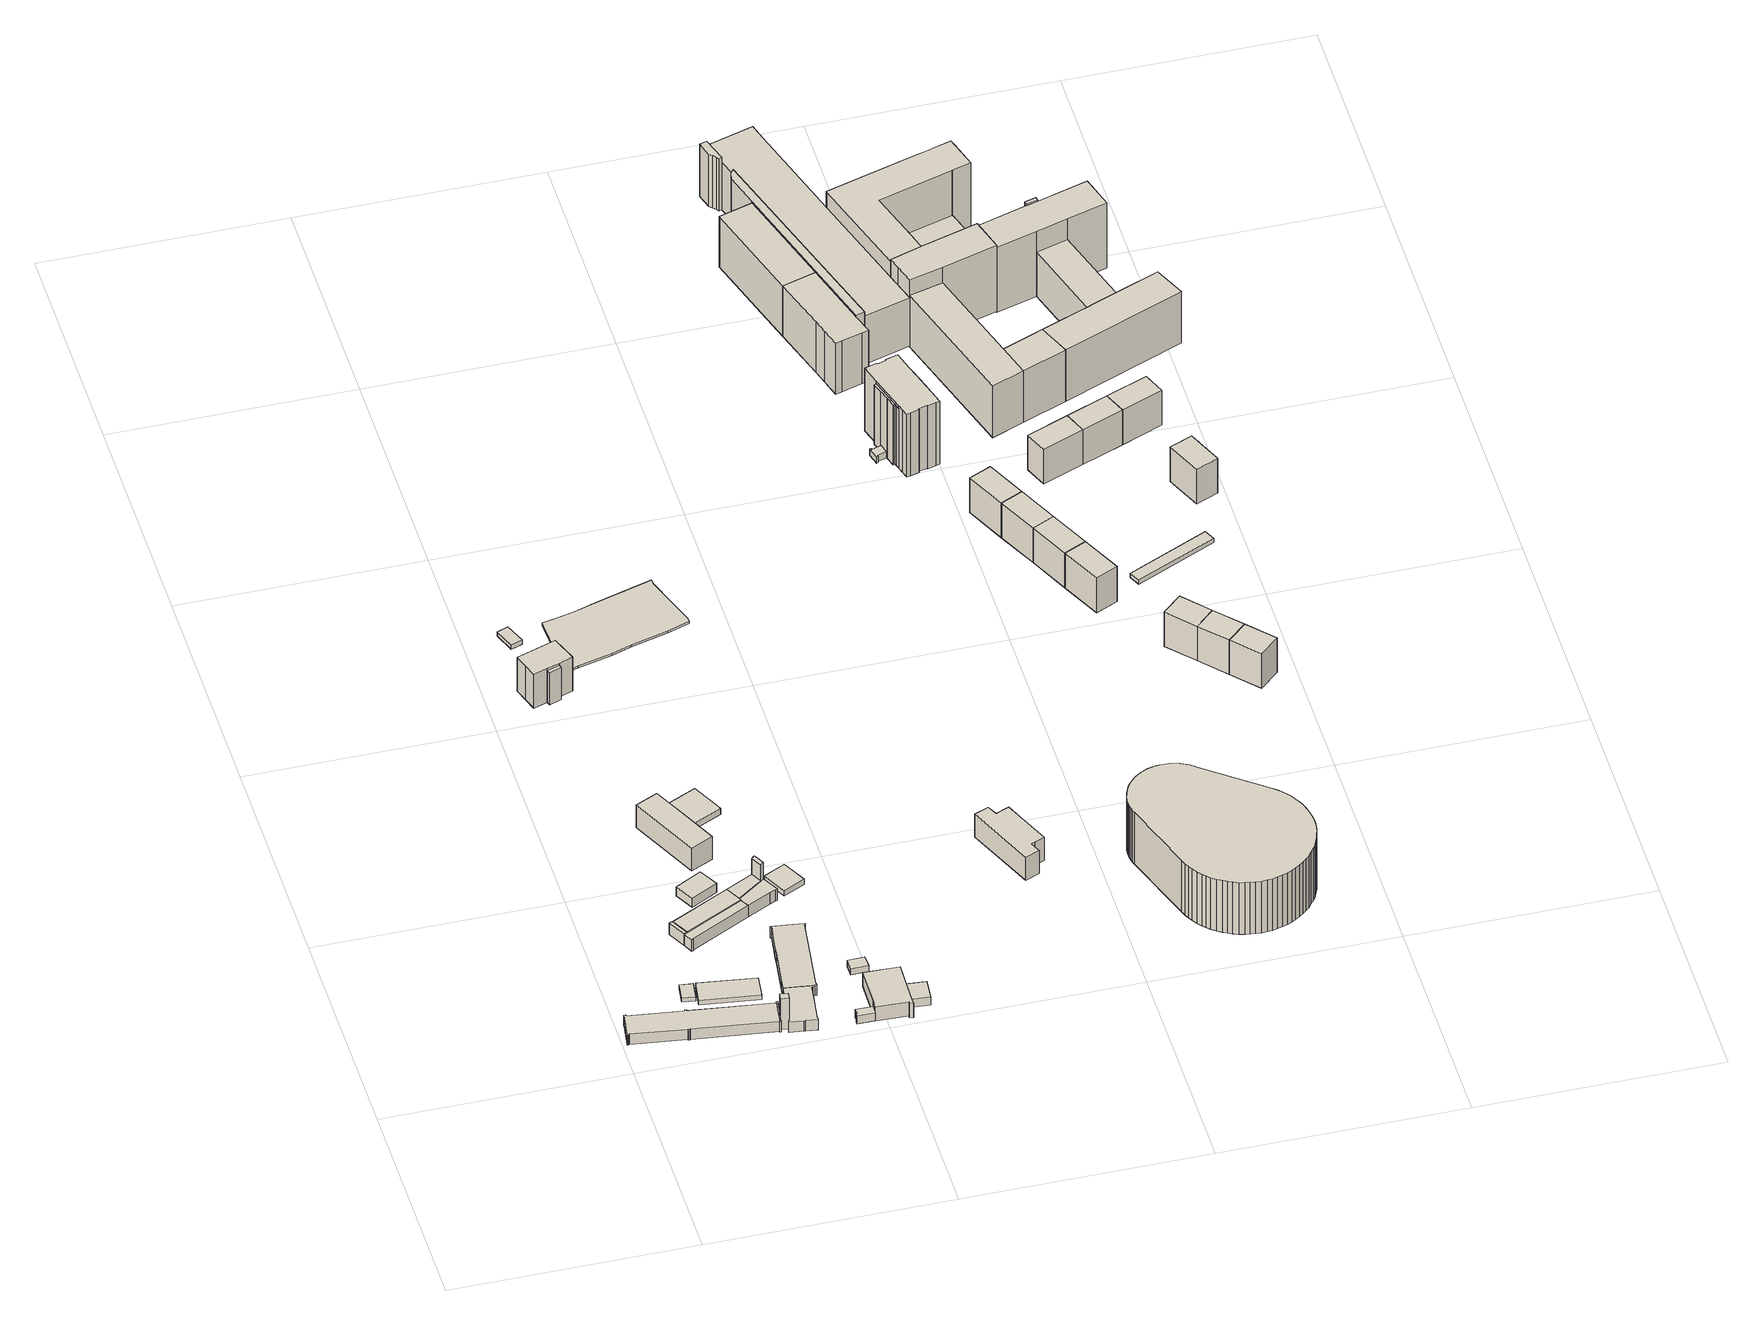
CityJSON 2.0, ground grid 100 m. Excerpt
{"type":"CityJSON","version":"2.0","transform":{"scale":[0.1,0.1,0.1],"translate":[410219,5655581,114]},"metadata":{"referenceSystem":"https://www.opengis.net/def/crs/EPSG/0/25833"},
"CityObjects":{
"building1":{"type":"Building","attributes":{"Gemeindeschluessel":14612000,"Geometrietyp2DReferenz":"3000","function":"31001_9998","roofType":"9999"},"children":["building1-1","building1-2"]},
"building1-1":{"type":"BuildingPart","attributes":{"Dachtyp_tdc":"tdcGableRoof","Dachneigung":13.99,"QualitaetDacherkennung":86,"Geometrietyp2DReferenz":"3000","measuredHeight":5.96,"roofType":"3100"},"parents":["building1"],"geometry":[{"type":"Solid","lod":"1","boundaries":[[[[0,1,2,3,4,5,6,7,8,9,10,11,12,13,14,15,16,17,18,19,20,21,22]],[[23,24,25,26,27,28,29,30,31,32,33,34,35,36,37,38,39,40,41,42,43,44,45]],[[22,24,23,0]],[[21,25,24,22]],[[20,26,25,21]],[[19,27,26,20]],[[18,28,27,19]],[[17,29,28,18]],[[16,30,29,17]],[[15,31,30,16]],[[14,32,31,15]],[[13,33,32,14]],[[12,34,33,13]],[[11,35,34,12]],[[10,36,35,11]],[[9,37,36,10]],[[8,38,37,9]],[[7,39,38,8]],[[6,40,39,7]],[[5,41,40,6]],[[4,42,41,5]],[[3,43,42,4]],[[2,44,43,3]],[[1,45,44,2]],[[0,23,45,1]]]]}]},
"building1-2":{"type":"BuildingPart","attributes":{"Dachtyp_tdc":"tdcGableRoof","Dachneigung":14.25,"QualitaetDacherkennung":41,"Geometrietyp2DReferenz":"3000","measuredHeight":5.98,"roofType":"3100"},"parents":["building1"],"geometry":[{"type":"Solid","lod":"1","boundaries":[[[[46,47,48,49,50,51,52,4,3,2,1,53]],[[54,55,45,44,43,42,56,57,58,59,60,61]],[[53,55,54,46]],[[1,45,55,53]],[[2,44,45,1]],[[3,43,44,2]],[[4,42,43,3]],[[52,56,42,4]],[[51,57,56,52]],[[50,58,57,51]],[[49,59,58,50]],[[48,60,59,49]],[[47,61,60,48]],[[46,54,61,47]]]]}]},
"building2":{"type":"Building","attributes":{"Dachtyp_tdc":"tdcPolyFlatRoof","Gemeindeschluessel":14612000,"Dachneigung":0,"QualitaetDacherkennung":87,"Geometrietyp2DReferenz":"3000","measuredHeight":2.09,"function":"31001_9998","roofType":"1000"},"geometry":[{"type":"Solid","lod":"1","boundaries":[[[[62,63,64,65]],[[66,67,68,69]],[[65,67,66,62]],[[64,68,67,65]],[[63,69,68,64]],[[62,66,69,63]]]]}]},
"building3":{"type":"Building","attributes":{"Dachtyp_tdc":"tdcPolyFlatRoof","Gemeindeschluessel":14612000,"Dachneigung":0,"QualitaetDacherkennung":91,"Geometrietyp2DReferenz":"3000","measuredHeight":2.34,"function":"31001_9998","roofType":"1000"},"geometry":[{"type":"Solid","lod":"1","boundaries":[[[[70,71,72,73]],[[74,75,76,77]],[[73,75,74,70]],[[72,76,75,73]],[[71,77,76,72]],[[70,74,77,71]]]]}]},
"building4":{"type":"Building","attributes":{"Dachtyp_tdc":"tdcFreeFormRoof","Gemeindeschluessel":14612000,"Dachneigung":41.83,"QualitaetDacherkennung":4,"Geometrietyp2DReferenz":"3000","measuredHeight":16.22,"function":"31001_9998","roofType":"5000"},"geometry":[{"type":"Solid","lod":"1","boundaries":[[[[78,79,80,81]],[[60,82,83,61]],[[81,82,60,78]],[[80,83,82,81]],[[79,61,83,80]],[[78,60,61,79]]]]}]},
"building5":{"type":"Building","attributes":{"Dachtyp_tdc":"tdcFreeFormRoof","Gemeindeschluessel":14612000,"Dachneigung":32.58,"QualitaetDacherkennung":18,"Geometrietyp2DReferenz":"3000","measuredHeight":4.35,"function":"31001_9998","roofType":"5000"},"geometry":[{"type":"Solid","lod":"1","boundaries":[[[[84,85,86,87]],[[88,89,90,91]],[[87,89,88,84]],[[86,90,89,87]],[[85,91,90,86]],[[84,88,91,85]]]]}]},
"building6":{"type":"Building","attributes":{"Dachtyp_tdc":"tdcGableRoof","Gemeindeschluessel":14612000,"Dachneigung":13.62,"QualitaetDacherkennung":88,"Geometrietyp2DReferenz":"3000","measuredHeight":5.94,"function":"31001_9998","roofType":"3100"},"geometry":[{"type":"Solid","lod":"1","boundaries":[[[[92,93,94,95,96,97,98,99,100,101,102,103,104,105,106,107,108,109,110,111,112]],[[113,114,115,116,117,118,119,120,121,122,123,124,125,126,127,128,129,130,131,132,133]],[[112,114,113,92]],[[111,115,114,112]],[[110,116,115,111]],[[109,117,116,110]],[[108,118,117,109]],[[107,119,118,108]],[[106,120,119,107]],[[105,121,120,106]],[[104,122,121,105]],[[103,123,122,104]],[[102,124,123,103]],[[101,125,124,102]],[[100,126,125,101]],[[99,127,126,100]],[[98,128,127,99]],[[97,129,128,98]],[[96,130,129,97]],[[95,131,130,96]],[[94,132,131,95]],[[93,133,132,94]],[[92,113,133,93]]]]}]},
"building7":{"type":"Building","attributes":{"Dachtyp_tdc":"tdcPolyFlatRoof","Gemeindeschluessel":14612000,"Dachneigung":5.56,"QualitaetDacherkennung":74,"Geometrietyp2DReferenz":"3000","measuredHeight":4.95,"function":"31001_9998","roofType":"2100"},"geometry":[{"type":"Solid","lod":"1","boundaries":[[[[134,135,136,137]],[[138,139,140,141]],[[137,139,138,134]],[[136,140,139,137]],[[135,141,140,136]],[[134,138,141,135]]]]}]},
"building8":{"type":"Building","attributes":{"Gemeindeschluessel":14612000,"Geometrietyp2DReferenz":"3000","function":"31001_9998","roofType":"9999"},"children":["building8-1","building8-2"]},
"building8-1":{"type":"BuildingPart","attributes":{"Dachtyp_tdc":"tdcPolyFlatRoof","Dachneigung":3.26,"QualitaetDacherkennung":89,"Geometrietyp2DReferenz":"3000","measuredHeight":6.1,"roofType":"2100"},"parents":["building8"],"geometry":[{"type":"Solid","lod":"1","boundaries":[[[[142,143,144,145,146]],[[147,148,149,150,151]],[[146,148,147,142]],[[145,149,148,146]],[[144,150,149,145]],[[143,151,150,144]],[[142,147,151,143]]]]}]},
"building8-2":{"type":"BuildingPart","attributes":{"Dachtyp_tdc":"tdcPolyFlatRoof","Dachneigung":5.21,"QualitaetDacherkennung":67,"Geometrietyp2DReferenz":"3000","measuredHeight":6.21,"roofType":"2100"},"parents":["building8"],"geometry":[{"type":"Solid","lod":"1","boundaries":[[[[152,145,144,153]],[[154,155,150,149]],[[153,155,154,152]],[[144,150,155,153]],[[145,149,150,144]],[[152,154,149,145]]]]}]},
"building9":{"type":"Building","attributes":{"Gemeindeschluessel":14612000,"Geometrietyp2DReferenz":"3000","function":"31001_9998","roofType":"9999"},"children":["building9-1","building9-2","building9-3","building9-4"]},
"building9-1":{"type":"BuildingPart","attributes":{"Dachtyp_tdc":"tdcPolyFlatRoof","Dachneigung":3.71,"QualitaetDacherkennung":68,"Geometrietyp2DReferenz":"3000","measuredHeight":6.12,"roofType":"2100"},"parents":["building9"],"geometry":[{"type":"Solid","lod":"1","boundaries":[[[[156,157,142,146,158,159]],[[160,161,162,148,147,163]],[[159,161,160,156]],[[158,162,161,159]],[[146,148,162,158]],[[142,147,148,146]],[[157,163,147,142]],[[156,160,163,157]]]]}]},
"building9-2":{"type":"BuildingPart","attributes":{"Dachtyp_tdc":"tdcFreeFormRoof","Dachneigung":62.86,"QualitaetDacherkennung":8,"Geometrietyp2DReferenz":"3000","measuredHeight":15.1,"roofType":"5000"},"parents":["building9"],"geometry":[{"type":"Solid","lod":"1","boundaries":[[[[164,165,166,167,168,169,170]],[[171,172,173,174,155,154,175]],[[170,172,171,164]],[[169,173,172,170]],[[168,174,173,169]],[[167,155,174,168]],[[166,154,155,167]],[[165,175,154,166]],[[164,171,175,165]]]]}]},
"building9-3":{"type":"BuildingPart","attributes":{"Dachtyp_tdc":"tdcPolyFlatRoof","Dachneigung":5.32,"QualitaetDacherkennung":80,"Geometrietyp2DReferenz":"3000","measuredHeight":5.85,"roofType":"2100"},"parents":["building9"],"geometry":[{"type":"Solid","lod":"1","boundaries":[[[[176,177,178,179,180,181,182]],[[183,184,185,186,163,147,151]],[[182,184,183,176]],[[181,185,184,182]],[[180,186,185,181]],[[179,163,186,180]],[[178,147,163,179]],[[177,151,147,178]],[[176,183,151,177]]]]}]},
"building9-4":{"type":"BuildingPart","attributes":{"Dachtyp_tdc":"tdcPolyFlatRoof","Dachneigung":5.42,"QualitaetDacherkennung":83,"Geometrietyp2DReferenz":"3000","measuredHeight":6.17,"roofType":"2100"},"parents":["building9"],"geometry":[{"type":"Solid","lod":"1","boundaries":[[[[187,188,189,190,191,192,193,194,195]],[[151,150,155,174,196,197,198,199,183]],[[195,150,151,187]],[[194,155,150,195]],[[193,174,155,194]],[[192,196,174,193]],[[191,197,196,192]],[[190,198,197,191]],[[189,199,198,190]],[[188,183,199,189]],[[187,151,183,188]]]]}]},
"building10":{"type":"Building","attributes":{"Gemeindeschluessel":14612000,"Dachtyp_tdc":"tdcPolyFlatRoof","Dachneigung":0,"QualitaetDacherkennung":72,"Geometrietyp2DReferenz":"3000","measuredHeight":11.42,"function":"31001_9998","roofType":"1000"},"geometry":[{"type":"Solid","lod":"1","boundaries":[[[[200,201,202,203,204]],[[205,206,207,208,209]],[[204,206,205,200]],[[203,207,206,204]],[[202,208,207,203]],[[201,209,208,202]],[[200,205,209,201]]]]}]},
"building11":{"type":"Building","attributes":{"Dachtyp_tdc":"tdcGableRoof","Gemeindeschluessel":14612000,"Dachneigung":14.44,"QualitaetDacherkennung":95,"Geometrietyp2DReferenz":"3000","measuredHeight":6.21,"function":"31001_9998","roofType":"3100"},"geometry":[{"type":"Solid","lod":"1","boundaries":[[[[210,211,212,213,214,215,216,217,218,219,220,221,222,223,224,225,226,227]],[[228,229,230,231,232,233,234,235,236,237,238,239,240,241,242,243,244,245]],[[227,229,228,210]],[[226,230,229,227]],[[225,231,230,226]],[[224,232,231,225]],[[223,233,232,224]],[[222,234,233,223]],[[221,235,234,222]],[[220,236,235,221]],[[219,237,236,220]],[[218,238,237,219]],[[217,239,238,218]],[[216,240,239,217]],[[215,241,240,216]],[[214,242,241,215]],[[213,243,242,214]],[[212,244,243,213]],[[211,245,244,212]],[[210,228,245,211]]]]}]},
"building12":{"type":"Building","attributes":{"Gemeindeschluessel":14612000,"Geometrietyp2DReferenz":"3000","function":"31001_9998","roofType":"9999"},"children":["building12-1","building12-2"]},
"building12-1":{"type":"BuildingPart","attributes":{"Dachtyp_tdc":"tdcGableRoof","Dachneigung":33.36,"QualitaetDacherkennung":65,"Geometrietyp2DReferenz":"3000","measuredHeight":19.03,"roofType":"3100"},"parents":["building12"],"geometry":[{"type":"Solid","lod":"1","boundaries":[[[[246,247,248,249,250,251,252,253]],[[254,255,256,257,258,259,260,261]],[[253,254,261,246]],[[252,255,254,253]],[[251,256,255,252]],[[250,257,256,251]],[[249,258,257,250]],[[248,259,258,249]],[[247,260,259,248]],[[246,261,260,247]]]]}]},
"building12-2":{"type":"BuildingPart","attributes":{"Dachtyp_tdc":"tdcPolyFlatRoof","Dachneigung":12.2,"QualitaetDacherkennung":50,"Geometrietyp2DReferenz":"3000","measuredHeight":16.35,"roofType":"2100"},"parents":["building12"],"geometry":[{"type":"Solid","lod":"1","boundaries":[[[[262,263,264,265]],[[261,266,267,254]],[[264,266,261,265]],[[263,267,266,264]],[[262,254,267,263]],[[265,261,254,262]]]]}]},
"building13":{"type":"Building","attributes":{"Dachtyp_tdc":"tdcPolyFlatRoof","Gemeindeschluessel":14612000,"Dachneigung":2.72,"QualitaetDacherkennung":88,"Geometrietyp2DReferenz":"3000","measuredHeight":2.27,"function":"31001_2000","roofType":"2100"},"geometry":[{"type":"Solid","lod":"1","boundaries":[[[[268,269,270,271]],[[272,273,274,275]],[[271,273,272,268]],[[270,274,273,271]],[[269,275,274,270]],[[268,272,275,269]]]]}]},
"building14":{"type":"Building","attributes":{"Dachtyp_tdc":"tdcPolyFlatRoof","Gemeindeschluessel":14612000,"Dachneigung":9.99,"QualitaetDacherkennung":85,"Geometrietyp2DReferenz":"3000","measuredHeight":4.2,"function":"31001_9998","roofType":"2100"},"geometry":[{"type":"Solid","lod":"1","boundaries":[[[[276,277,278,279,280,281]],[[282,283,284,285,286,287]],[[281,283,282,276]],[[280,284,283,281]],[[279,285,284,280]],[[278,286,285,279]],[[277,287,286,278]],[[276,282,287,277]]]]}]},
"building15":{"type":"Building","attributes":{"Dachtyp_tdc":"tdcPolyFlatRoof","Gemeindeschluessel":14612000,"Dachneigung":0,"QualitaetDacherkennung":23,"Geometrietyp2DReferenz":"3000","measuredHeight":3,"function":"31001_9998","roofType":"1000"},"geometry":[{"type":"Solid","lod":"1","boundaries":[[[[288,289,290,291]],[[206,292,293,207]],[[291,292,206,288]],[[290,293,292,291]],[[289,207,293,290]],[[288,206,207,289]]]]}]},
"building16":{"type":"Building","attributes":{"Dachtyp_tdc":"tdcFreeFormRoof","Gemeindeschluessel":14612000,"Dachneigung":32.53,"QualitaetDacherkennung":90,"Geometrietyp2DReferenz":"3000","measuredHeight":9.47,"function":"31001_9998","roofType":"5000"},"geometry":[{"type":"Solid","lod":"1","boundaries":[[[[294,295,296,297,298,299,300,301,302,303]],[[304,305,306,307,308,309,310,311,312,313]],[[302,305,304,303]],[[301,306,305,302]],[[300,307,306,301]],[[299,308,307,300]],[[298,309,308,299]],[[297,310,309,298]],[[296,311,310,297]],[[295,312,311,296]],[[294,313,312,295]],[[303,304,313,294]]]]}]},
"building17":{"type":"Building","attributes":{"Dachtyp_tdc":"tdcPolyFlatRoof","Gemeindeschluessel":14612000,"Dachneigung":0,"QualitaetDacherkennung":0,"Geometrietyp2DReferenz":"3000","BezugspunktDach":"2000","measuredHeight":3,"function":"31001_9998"},"geometry":[{"type":"Solid","lod":"1","boundaries":[[[[314,315,316,317]],[[318,319,320,321]],[[317,319,318,314]],[[316,320,319,317]],[[315,321,320,316]],[[314,318,321,315]]]]}]},
"building18":{"type":"Building","attributes":{"Dachtyp_tdc":"tdcPolyFlatRoof","Gemeindeschluessel":14612000,"Dachneigung":0,"QualitaetDacherkennung":86,"Geometrietyp2DReferenz":"3000","measuredHeight":2.6,"function":"31001_9998","roofType":"1000"},"geometry":[{"type":"Solid","lod":"1","boundaries":[[[[322,323,324,325]],[[326,327,328,329]],[[325,327,326,322]],[[324,328,327,325]],[[323,329,328,324]],[[322,326,329,323]]]]}]},
"building19":{"type":"Building","attributes":{"Dachtyp_tdc":"tdcPolyFlatRoof","Gemeindeschluessel":14612000,"Dachneigung":0,"QualitaetDacherkennung":63,"Geometrietyp2DReferenz":"3000","measuredHeight":4.09,"function":"31001_9998","roofType":"1000"},"geometry":[{"type":"Solid","lod":"1","boundaries":[[[[330,331,332,333]],[[334,335,336,337]],[[333,335,334,330]],[[332,336,335,333]],[[331,337,336,332]],[[330,334,337,331]]]]}]},
"building20":{"type":"Building","attributes":{"Erfassungsdatum_Objekt":"2021-12-02","BodenHoehe":115.74,"gemHoehe":0,"BauwerkHoehe":1,"Gemeindeschluessel":"14612000","Geometrietyp2DReferenz":"3000","measuredHeight":1,"function":"53001_1800"},"geometry":[{"type":"Solid","lod":"1","boundaries":[[[[338,339,340,341,342,343,344,345,346,347,348,349,350,351,352,353,354,355,356]],[[357,358,359,360,361,362,363,364,365,366,367,368,369,370,371,372,373,374,375]],[[356,358,357,338]],[[355,359,358,356]],[[354,360,359,355]],[[353,361,360,354]],[[352,362,361,353]],[[351,363,362,352]],[[350,364,363,351]],[[349,365,364,350]],[[348,366,365,349]],[[347,367,366,348]],[[346,368,367,347]],[[345,369,368,346]],[[344,370,369,345]],[[343,371,370,344]],[[342,372,371,343]],[[341,373,372,342]],[[340,374,373,341]],[[339,375,374,340]],[[338,357,375,339]]]]}]},
"building21":{"type":"Building","attributes":{"Dachtyp_tdc":"tdcPolyFlatRoof","Gemeindeschluessel":14612000,"Dachneigung":0,"QualitaetDacherkennung":85,"Geometrietyp2DReferenz":"3000","measuredHeight":11.61,"function":"31001_2000","roofType":"1000"},"geometry":[{"type":"Solid","lod":"1","boundaries":[[[[376,377,378,379,380,381,382,383,384,385,386,387,388]],[[389,390,391,392,393,394,395,396,397,398,399,400,401]],[[388,390,389,376]],[[387,391,390,388]],[[386,392,391,387]],[[385,393,392,386]],[[384,394,393,385]],[[383,395,394,384]],[[382,396,395,383]],[[381,397,396,382]],[[380,398,397,381]],[[379,399,398,380]],[[378,400,399,379]],[[377,401,400,378]],[[376,389,401,377]]]]}]},
"building22":{"type":"Building","attributes":{"name":"Ammonhof","Dachtyp_tdc":"tdcFreeFormRoof","Gemeindeschluessel":14612000,"Dachneigung":11.21,"QualitaetDacherkennung":14,"Geometrietyp2DReferenz":"3000","measuredHeight":29,"function":"31001_9998","roofType":"5000"},"geometry":[{"type":"Solid","lod":"1","boundaries":[[[[402,403,404,405,406,407,408,409,410,411,412,413,414,415,416,417,418,419,420,421,422,423,424,425,426,427,428,429,430,431,432,433,434,435,436,437,438,439,440,441,442,443,444,445,446,447,448,449,450,451,452,453,454,455,456,457,458,459,460,461,462,463,464,465,466,467,468,469,470,471,472,473,474,475,476,477,478,479,480,481,482,483,484,485,486,487,488,489,490,491]],[[492,493,494,495,496,497,498,499,500,501,502,503,504,505,506,507,508,509,510,511,512,513,514,515,516,517,518,519,520,521,522,523,524,525,526,527,528,529,530,531,532,533,534,535,536,537,538,539,540,541,542,543,544,545,546,547,548,549,550,551,552,553,554,555,556,557,558,559,560,561,562,563,564,565,566,567,568,569,570,571,572,573,574,575,576,577,578,579,580,581]],[[491,493,492,402]],[[490,494,493,491]],[[489,495,494,490]],[[488,496,495,489]],[[487,497,496,488]],[[486,498,497,487]],[[485,499,498,486]],[[484,500,499,485]],[[483,501,500,484]],[[482,502,501,483]],[[481,503,502,482]],[[480,504,503,481]],[[479,505,504,480]],[[478,506,505,479]],[[477,507,506,478]],[[476,508,507,477]],[[475,509,508,476]],[[474,510,509,475]],[[473,511,510,474]],[[472,512,511,473]],[[471,513,512,472]],[[470,514,513,471]],[[469,515,514,470]],[[468,516,515,469]],[[467,517,516,468]],[[466,518,517,467]],[[465,519,518,466]],[[464,520,519,465]],[[463,521,520,464]],[[462,522,521,463]],[[461,523,522,462]],[[460,524,523,461]],[[459,525,524,460]],[[458,526,525,459]],[[457,527,526,458]],[[456,528,527,457]],[[455,529,528,456]],[[454,530,529,455]],[[453,531,530,454]],[[452,532,531,453]],[[451,533,532,452]],[[450,534,533,451]],[[449,535,534,450]],[[448,536,535,449]],[[447,537,536,448]],[[446,538,537,447]],[[445,539,538,446]],[[444,540,539,445]],[[443,541,540,444]],[[442,542,541,443]],[[441,543,542,442]],[[440,544,543,441]],[[439,545,544,440]],[[438,546,545,439]],[[437,547,546,438]],[[436,548,547,437]],[[435,549,548,436]],[[434,550,549,435]],[[433,551,550,434]],[[432,552,551,433]],[[431,553,552,432]],[[430,554,553,431]],[[429,555,554,430]],[[428,556,555,429]],[[427,557,556,428]],[[426,558,557,427]],[[425,559,558,426]],[[424,560,559,425]],[[423,561,560,424]],[[422,562,561,423]],[[421,563,562,422]],[[420,564,563,421]],[[419,565,564,420]],[[418,566,565,419]],[[417,567,566,418]],[[416,568,567,417]],[[415,569,568,416]],[[414,570,569,415]],[[413,571,570,414]],[[412,572,571,413]],[[411,573,572,412]],[[410,574,573,411]],[[409,575,574,410]],[[408,576,575,409]],[[407,577,576,408]],[[406,578,577,407]],[[405,579,578,406]],[[404,580,579,405]],[[403,581,580,404]],[[402,492,581,403]]]]}]},
"building23":{"type":"Building","attributes":{"Gemeindeschluessel":14612000,"Geometrietyp2DReferenz":"3000","function":"31001_9998","roofType":"9999"},"children":["building23-1","building23-2","building23-3","building23-4"]},
"building23-1":{"type":"BuildingPart","attributes":{"Dachtyp_tdc":"tdcFreeFormRoof","Dachneigung":67.95,"QualitaetDacherkennung":29,"Geometrietyp2DReferenz":"3000","measuredHeight":30.85,"roofType":"5000"},"parents":["building23"],"geometry":[{"type":"Solid","lod":"1","boundaries":[[[[582,583,584,585,586,587,588,589,590,591,592]],[[593,594,595,596,597,598,599,600,601,602,603]],[[592,594,593,582]],[[591,595,594,592]],[[590,596,595,591]],[[589,597,596,590]],[[588,598,597,589]],[[587,599,598,588]],[[586,600,599,587]],[[585,601,600,586]],[[584,602,601,585]],[[583,603,602,584]],[[582,593,603,583]]]]}]},
"building23-2":{"type":"BuildingPart","attributes":{"Dachtyp_tdc":"tdcCutGableRoof","Dachneigung":0.077,"QualitaetDacherkennung":53,"Geometrietyp2DReferenz":"3000","measuredHeight":33.23,"roofType":"9999"},"parents":["building23"],"geometry":[{"type":"Solid","lod":"1","boundaries":[[[[604,605,606,607,608,609,610,611,612,613,614,615,616,617,618,619,620,621,622,623,624,625]],[[626,627,628,629,630,599,598,631,632,633,634,635,636,637,638,639,640,641,642,643,644,645]],[[625,627,626,604]],[[624,628,627,625]],[[623,629,628,624]],[[622,630,629,623]],[[621,599,630,622]],[[620,598,599,621]],[[619,631,598,620]],[[618,632,631,619]],[[617,633,632,618]],[[616,634,633,617]],[[615,635,634,616]],[[614,636,635,615]],[[613,637,636,614]],[[612,638,637,613]],[[611,639,638,612]],[[610,640,639,611]],[[609,641,640,610]],[[608,642,641,609]],[[607,643,642,608]],[[606,644,643,607]],[[605,645,644,606]],[[604,626,645,605]]]]}]},
"building23-3":{"type":"BuildingPart","attributes":{"Dachtyp_tdc":"tdcFreeFormRoof","Dachneigung":70.23,"QualitaetDacherkennung":22,"Geometrietyp2DReferenz":"3000","measuredHeight":30.75,"roofType":"5000"},"parents":["building23"],"geometry":[{"type":"Solid","lod":"1","boundaries":[[[[646,647,648,649,650,651,652,653,654]],[[639,655,656,657,658,659,660,641,640]],[[654,655,639,646]],[[653,656,655,654]],[[652,657,656,653]],[[651,658,657,652]],[[650,659,658,651]],[[649,660,659,650]],[[648,641,660,649]],[[647,640,641,648]],[[646,639,640,647]]]]}]},
"building23-4":{"type":"BuildingPart","attributes":{"Dachtyp_tdc":"tdcPolyFlatRoof","Dachneigung":0,"QualitaetDacherkennung":83,"Geometrietyp2DReferenz":"3000","measuredHeight":3.19,"roofType":"1000"},"parents":["building23"],"geometry":[{"type":"MultiSurface","lod":"1","boundaries":[[[661,662,663,664,665,666,667,668,669,670,662]],[[671,593,672,673,674,675,676,677,678,671,594]],[[671,662,670,593]],[[669,672,593,670]],[[668,673,672,669]],[[667,674,673,668]],[[666,675,674,667]],[[665,676,675,666]],[[664,677,676,665]],[[663,678,677,664]],[[662,671,678,663]],[[661,594,671,662]]]}]},
"building24":{"type":"Building","attributes":{"name":"World Trade Center","Dachtyp_tdc":"tdcPolyFlatRoof","Gemeindeschluessel":14612000,"Dachneigung":0,"QualitaetDacherkennung":68,"Geometrietyp2DReferenz":"3000","measuredHeight":25.61,"function":"31001_9998","roofType":"1000"},"geometry":[{"type":"Solid","lod":"1","boundaries":[[[[679,680,681,682,683,684,685,686,687]],[[688,689,690,691,692,693,694,695,696]],[[687,689,688,679]],[[686,690,689,687]],[[685,691,690,686]],[[684,692,691,685]],[[683,693,692,684]],[[682,694,693,683]],[[681,695,694,682]],[[680,696,695,681]],[[679,688,696,680]]]]}]},
"building25":{"type":"Building","attributes":{"name":"World Trade Center","Dachtyp_tdc":"tdcPolyFlatRoof","Gemeindeschluessel":14612000,"Dachneigung":0,"QualitaetDacherkennung":70,"Geometrietyp2DReferenz":"3000","measuredHeight":25.59,"function":"31001_9998","roofType":"1000"},"geometry":[{"type":"Solid","lod":"1","boundaries":[[[[697,684,683,698]],[[699,700,693,692]],[[698,700,699,697]],[[683,693,700,698]],[[684,692,693,683]],[[697,699,692,684]]]]}]},
"building26":{"type":"Building","attributes":{"Dachtyp_tdc":"tdcGableRoof","Gemeindeschluessel":14612000,"Dachneigung":37.04,"QualitaetDacherkennung":79,"Geometrietyp2DReferenz":"3000","measuredHeight":19.49,"function":"31001_9998","roofType":"3100"},"geometry":[{"type":"Solid","lod":"1","boundaries":[[[[701,702,703,704]],[[705,706,707,708]],[[704,706,705,701]],[[703,707,706,704]],[[702,708,707,703]],[[701,705,708,702]]]]}]},
"building27":{"type":"Building","attributes":{"Dachtyp_tdc":"tdcGableRoof","Gemeindeschluessel":14612000,"Dachneigung":37.01,"QualitaetDacherkennung":84,"Geometrietyp2DReferenz":"3000","measuredHeight":19.49,"function":"31001_9998","roofType":"3100"},"geometry":[{"type":"Solid","lod":"1","boundaries":[[[[709,710,711,712]],[[708,713,714,705]],[[712,713,708,709]],[[711,714,713,712]],[[710,705,714,711]],[[709,708,705,710]]]]}]},
"building28":{"type":"Building","attributes":{"Dachtyp_tdc":"tdcGableRoof","Gemeindeschluessel":14612000,"Dachneigung":37.01,"QualitaetDacherkennung":84,"Geometrietyp2DReferenz":"3000","measuredHeight":19.48,"function":"31001_9998","roofType":"3100"},"geometry":[{"type":"Solid","lod":"1","boundaries":[[[[712,711,715,716]],[[713,717,718,714]],[[716,717,713,712]],[[715,718,717,716]],[[711,714,718,715]],[[712,713,714,711]]]]}]},
"building29":{"type":"Building","attributes":{"Dachtyp_tdc":"tdcGableRoof","Gemeindeschluessel":14612000,"Dachneigung":37.03,"QualitaetDacherkennung":79,"Geometrietyp2DReferenz":"3000","measuredHeight":19.49,"function":"31001_9998","roofType":"3100"},"geometry":[{"type":"Solid","lod":"1","boundaries":[[[[716,715,719,720]],[[717,721,722,718]],[[720,721,717,716]],[[719,722,721,720]],[[715,718,722,719]],[[716,717,718,715]]]]}]},
"building30":{"type":"Building","attributes":{"name":"World Trade Center","Gemeindeschluessel":14612000,"Geometrietyp2DReferenz":"3000","function":"31001_9998","roofType":"9999"},"children":["building30-1","building30-2","building30-3"]},
"building30-1":{"type":"BuildingPart","attributes":{"Dachtyp_tdc":"tdcPolyFlatRoof","Dachneigung":9.06,"QualitaetDacherkennung":70,"Geometrietyp2DReferenz":"3000","measuredHeight":26.82,"roofType":"2100"},"parents":["building30"],"geometry":[{"type":"Solid","lod":"1","boundaries":[[[[723,724,725,726,727,728,729,730,731]],[[732,733,734,735,736,737,738,739,740]],[[731,733,732,723]],[[730,734,733,731]],[[729,735,734,730]],[[728,736,735,729]],[[727,737,736,728]],[[726,738,737,727]],[[725,739,738,726]],[[724,740,739,725]],[[723,732,740,724]]]]}]},
"building30-2":{"type":"BuildingPart","attributes":{"Dachtyp_tdc":"tdcCutGableRoof","Dachneigung":19.39,"QualitaetDacherkennung":61,"Geometrietyp2DReferenz":"3000","measuredHeight":25.9,"roofType":"9999"},"parents":["building30"],"geometry":[{"type":"Solid","lod":"1","boundaries":[[[[741,742,743,744,745,746,747,748,749]],[[733,732,750,751,752,753,754,755,756]],[[749,732,733,741]],[[748,750,732,749]],[[747,751,750,748]],[[746,752,751,747]],[[745,753,752,746]],[[744,754,753,745]],[[743,755,754,744]],[[742,756,755,743]],[[741,733,756,742]]]]}]},
"building30-3":{"type":"BuildingPart","attributes":{"Dachtyp_tdc":"tdcPolyFlatRoof","Dachneigung":9.67,"QualitaetDacherkennung":49,"Geometrietyp2DReferenz":"3000","measuredHeight":26.82,"roofType":"2100"},"parents":["building30"],"geometry":[{"type":"Solid","lod":"1","boundaries":[[[[757,758,759,760,761,762,763]],[[764,751,750,765,766,767,768]],[[763,751,764,757]],[[762,750,751,763]],[[761,765,750,762]],[[760,766,765,761]],[[759,767,766,760]],[[758,768,767,759]],[[757,764,768,758]]]]}]},
"building31":{"type":"Building","attributes":{"Dachtyp_tdc":"tdcGableRoof","Gemeindeschluessel":14612000,"Dachneigung":36.71,"QualitaetDacherkennung":70,"Geometrietyp2DReferenz":"3000","measuredHeight":19.41,"function":"31001_9998","roofType":"3100"},"geometry":[{"type":"Solid","lod":"1","boundaries":[[[[769,770,771,772]],[[773,774,775,776]],[[772,774,773,769]],[[771,775,774,772]],[[770,776,775,771]],[[769,773,776,770]]]]}]},
"building32":{"type":"Building","attributes":{"Dachtyp_tdc":"tdcGableRoof","Gemeindeschluessel":14612000,"Dachneigung":36.5,"QualitaetDacherkennung":78,"Geometrietyp2DReferenz":"3000","measuredHeight":19.38,"function":"31001_9998","roofType":"3100"},"geometry":[{"type":"Solid","lod":"1","boundaries":[[[[770,769,777,778]],[[776,779,780,773]],[[778,779,776,770]],[[777,780,779,778]],[[769,773,780,777]],[[770,776,773,769]]]]}]},
"building33":{"type":"Building","attributes":{"Dachtyp_tdc":"tdcGableRoof","Gemeindeschluessel":14612000,"Dachneigung":37.24,"QualitaetDacherkennung":72,"Geometrietyp2DReferenz":"3000","measuredHeight":19.49,"function":"31001_9998","roofType":"3100"},"geometry":[{"type":"Solid","lod":"1","boundaries":[[[[781,782,783,784]],[[785,786,787,788]],[[784,786,785,781]],[[783,787,786,784]],[[782,788,787,783]],[[781,785,788,782]]]]}]},
"building34":{"type":"Building","attributes":{"Dachtyp_tdc":"tdcGableRoof","Gemeindeschluessel":14612000,"Dachneigung":36.25,"QualitaetDacherkennung":77,"Geometrietyp2DReferenz":"3000","measuredHeight":19.36,"function":"31001_9998","roofType":"3100"},"geometry":[{"type":"Solid","lod":"1","boundaries":[[[[778,777,789,790]],[[779,791,792,780]],[[790,791,779,778]],[[789,792,791,790]],[[777,780,792,789]],[[778,779,780,777]]]]}]},
"building35":{"type":"Building","attributes":{"name":"Hotel Elbflorenz","Gemeindeschluessel":14612000,"Geometrietyp2DReferenz":"3000","function":"31001_2071","roofType":"9999"},"children":["building35-1","building35-2"]},
"building35-1":{"type":"BuildingPart","attributes":{"Dachtyp_tdc":"tdcPolyFlatRoof","Dachneigung":0,"QualitaetDacherkennung":48,"Geometrietyp2DReferenz":"3000","measuredHeight":26.25,"roofType":"1000"},"parents":["building35"],"geometry":[{"type":"Solid","lod":"1","boundaries":[[[[793,794,795,796,797]],[[798,799,800,801,802]],[[797,799,798,793]],[[796,800,799,797]],[[795,801,800,796]],[[794,802,801,795]],[[793,798,802,794]]]]}]},
"building35-2":{"type":"BuildingPart","attributes":{"Dachtyp_tdc":"tdcPolyFlatRoof","Dachneigung":0,"QualitaetDacherkennung":57,"Geometrietyp2DReferenz":"3000","measuredHeight":26.09,"roofType":"1000"},"parents":["building35"],"geometry":[{"type":"Solid","lod":"1","boundaries":[[[[803,804,805,806]],[[799,807,808,800]],[[806,807,799,803]],[[805,808,807,806]],[[804,800,808,805]],[[803,799,800,804]]]]}]},
"building36":{"type":"Building","attributes":{"name":"World Trade Center","Dachtyp_tdc":"tdcHipAndGableRoof","Gemeindeschluessel":14612000,"Dachneigung":10.07,"QualitaetDacherkennung":19,"Geometrietyp2DReferenz":"3000","measuredHeight":34.4,"function":"31001_9998","roofType":"5000"},"geometry":[{"type":"Solid","lod":"1","boundaries":[[[[809,810,811,812,813,814,815]],[[816,755,817,818,819,820,756]],[[815,755,816,809]],[[814,817,755,815]],[[813,818,817,814]],[[812,819,818,813]],[[811,820,819,812]],[[810,756,820,811]],[[809,816,756,810]]]]}]},
"building37":{"type":"Building","attributes":{"Dachtyp_tdc":"tdcPolyFlatRoof","Gemeindeschluessel":14612000,"Dachneigung":3.14,"QualitaetDacherkennung":79,"Geometrietyp2DReferenz":"3000","measuredHeight":2.38,"function":"31001_2463","roofType":"2100"},"geometry":[{"type":"Solid","lod":"1","boundaries":[[[[821,822,823,824]],[[825,826,827,828]],[[824,826,825,821]],[[823,827,826,824]],[[822,828,827,823]],[[821,825,828,822]]]]}]},
"building38":{"type":"Building","attributes":{"name":"World Trade Center","Dachtyp_tdc":"tdcPolyFlatRoof","Gemeindeschluessel":14612000,"Dachneigung":0,"QualitaetDacherkennung":56,"Geometrietyp2DReferenz":"3000","measuredHeight":33.17,"function":"31001_9998","roofType":"1000"},"geometry":[{"type":"Solid","lod":"1","boundaries":[[[[829,830,831,832,833,834,835,836,837,838,839,840,841,842]],[[843,844,845,846,847,848,849,850,851,852,853,854,855,856]],[[842,844,843,829]],[[841,845,844,842]],[[840,846,845,841]],[[839,847,846,840]],[[838,848,847,839]],[[837,849,848,838]],[[836,850,849,837]],[[835,851,850,836]],[[834,852,851,835]],[[833,853,852,834]],[[832,854,853,833]],[[831,855,854,832]],[[830,856,855,831]],[[829,843,856,830]]]]}]},
"building39":{"type":"Building","attributes":{"Dachtyp_tdc":"tdcGableRoof","Gemeindeschluessel":14612000,"Dachneigung":37.26,"QualitaetDacherkennung":73,"Geometrietyp2DReferenz":"3000","measuredHeight":19.48,"function":"31001_9998","roofType":"3100"},"geometry":[{"type":"Solid","lod":"1","boundaries":[[[[782,781,857,858]],[[788,859,860,785]],[[858,859,788,782]],[[857,860,859,858]],[[781,785,860,857]],[[782,788,785,781]]]]}]},
"building40":{"type":"Building","attributes":{"name":"Comödie Dresden,World Trade Center","Dachtyp_tdc":"tdcPolyFlatRoof","Gemeindeschluessel":14612000,"Dachneigung":0,"QualitaetDacherkennung":32,"Geometrietyp2DReferenz":"3000","measuredHeight":10.46,"function":"31001_3032","roofType":"1000"},"geometry":[{"type":"Solid","lod":"1","boundaries":[[[[861,862,863,864]],[[865,866,867,868]],[[864,866,865,861]],[[863,867,866,864]],[[862,868,867,863]],[[861,865,868,862]]]]}]},
"building41":{"type":"Building","attributes":{"Dachtyp_tdc":"tdcGableRoof","Gemeindeschluessel":14612000,"Dachneigung":37.18,"QualitaetDacherkennung":72,"Geometrietyp2DReferenz":"3000","measuredHeight":19.45,"function":"31001_9998","roofType":"3100"},"geometry":[{"type":"Solid","lod":"1","boundaries":[[[[858,857,869,870]],[[859,871,872,860]],[[870,871,859,858]],[[869,872,871,870]],[[857,860,872,869]],[[858,859,860,857]]]]}]},
"building42":{"type":"Building","attributes":{"Dachtyp_tdc":"tdcGableRoof","Gemeindeschluessel":14612000,"Dachneigung":37.38,"QualitaetDacherkennung":79,"Geometrietyp2DReferenz":"3000","measuredHeight":19.51,"function":"31001_9998","roofType":"3100"},"geometry":[{"type":"Solid","lod":"1","boundaries":[[[[873,874,875,876]],[[877,878,879,880]],[[876,878,877,873]],[[875,879,878,876]],[[874,880,879,875]],[[873,877,880,874]]]]}]},
"building43":{"type":"Building","attributes":{"name":"World Trade Center","Gemeindeschluessel":14612000,"Geometrietyp2DReferenz":"3000","function":"31001_9998","roofType":"9999"},"children":["building43-1","building43-2","building43-3","building43-4"]},
"building43-1":{"type":"BuildingPart","attributes":{"Dachtyp_tdc":"tdcPolyFlatRoof","Dachneigung":0,"QualitaetDacherkennung":38,"Geometrietyp2DReferenz":"3000","measuredHeight":32.93,"roofType":"1000"},"parents":["building43"],"geometry":[{"type":"Solid","lod":"1","boundaries":[[[[881,882,883,884,885,886,887,888,889]],[[890,891,892,893,894,895,896,897,898]],[[889,890,898,881]],[[888,891,890,889]],[[887,892,891,888]],[[886,893,892,887]],[[885,894,893,886]],[[884,895,894,885]],[[883,896,895,884]],[[882,897,896,883]],[[881,898,897,882]]]]}]},
"building43-2":{"type":"BuildingPart","attributes":{"Dachtyp_tdc":"tdcPolyFlatRoof","Dachneigung":0,"QualitaetDacherkennung":76,"Geometrietyp2DReferenz":"3000","measuredHeight":22.62,"roofType":"1000"},"parents":["building43"],"geometry":[{"type":"Solid","lod":"1","boundaries":[[[[899,900,901,902]],[[903,904,890,898]],[[902,904,903,899]],[[901,890,904,902]],[[900,898,890,901]],[[899,903,898,900]]]]}]},
"building43-3":{"type":"BuildingPart","attributes":{"Dachtyp_tdc":"tdcPolyFlatRoof","Dachneigung":0,"QualitaetDacherkennung":53,"Geometrietyp2DReferenz":"3000","measuredHeight":26.05,"roofType":"1000"},"parents":["building43"],"geometry":[{"type":"Solid","lod":"1","boundaries":[[[[905,906,907,908,909,910,911,912]],[[808,807,913,904,903,914,915,916]],[[912,807,808,905]],[[911,913,807,912]],[[910,904,913,911]],[[909,903,904,910]],[[908,914,903,909]],[[907,915,914,908]],[[906,916,915,907]],[[905,808,916,906]]]]}]},
"building43-4":{"type":"BuildingPart","attributes":{"Dachtyp_tdc":"tdcPolyFlatRoof","Dachneigung":8.82,"QualitaetDacherkennung":40,"Geometrietyp2DReferenz":"3000","measuredHeight":33.85,"roofType":"2100"},"parents":["building43"],"geometry":[{"type":"Solid","lod":"1","boundaries":[[[[917,918,919,920,921]],[[922,895,894,893,923]],[[921,895,922,917]],[[920,894,895,921]],[[919,893,894,920]],[[918,923,893,919]],[[917,922,923,918]]]]}]}
},
"vertices":[
[247,99,84],[583,55,84],[584,55,84],[591,109,84],[598,159,84],[261,203,84],[261,204,84],[261,208,84],[254,209,84],[254,205,84],[253,204,84],[30,234,84],[31,238,84],[25,239,84],[25,235,84],[17,185,84],[10,132,84],[9,129,84],[15,128,84],[16,131,84],[239,100,84],[238,97,84],[246,96,84],[247,99,32],[246,96,32],[238,97,32],[239,100,32],[16,131,32],[15,128,32],[9,129,32],[10,132,32],[17,185,32],[25,235,32],[25,239,32],[31,238,32],[30,234,32],[253,204,32],[254,205,32],[254,209,32],[261,208,32],[261,204,32],[261,203,32],[598,159,32],[591,109,32],[584,55,32],[583,55,32],
[588,50,84],[590,64,84],[594,91,84],[596,108,84],[601,144,84],[604,164,84],[598,164,84],[583,51,84],[588,50,32],[583,51,32],[598,164,32],[604,164,32],[601,144,32],[596,108,32],[594,91,32],[590,64,32],
[330,372,58],[279,379,58],[269,305,58],[320,298,58],[330,372,37],[320,298,37],[269,305,37],[279,379,37],
[327,274,60],[563,242,60],[576,338,60],[340,371,60],[327,274,36],[340,371,36],[576,338,36],[563,242,36],
[594,91,188],[590,64,188],[622,59,188],[625,86,188],[625,86,32],[622,59,32],
[625,86,72],[632,140,72],[601,144,72],[594,91,72],[625,86,33],[594,91,33],[601,144,33],[632,140,33],
[753,206,84],[755,217,84],[732,220,84],[698,225,84],[645,232,84],[643,217,84],[638,179,84],[635,161,84],[632,140,84],[625,86,84],[622,59,84],[620,47,84],[616,48,84],[616,42,84],[673,34,84],[680,34,84],[727,28,84],[728,33,84],[725,34,84],[740,146,84],[748,207,84],[753,206,31],[748,207,31],[740,146,31],[725,34,31],[728,33,31],[727,28,31],[680,34,31],[673,34,31],[616,42,31],[616,48,31],[620,47,31],[622,59,31],[625,86,31],[632,140,31],[635,161,31],[638,179,31],[643,217,31],[645,232,31],[698,225,31],[732,220,31],[755,217,31],
[444,808,85],[554,867,85],[512,946,85],[402,887,85],[444,808,40],[402,887,40],[512,946,40],[554,867,40],
[372,617,97],[615,741,97],[611,750,97],[579,812,97],[336,688,97],[372,617,38],[336,688,38],[579,812,38],[611,750,38],[615,741,38],
[692,870,97],[715,825,97],[692,870,38],[715,825,38],
[321,684,97],[359,610,97],[330,685,97],[328,688,97],[321,684,38],[328,688,38],[330,685,38],[359,610,38],
[698,876,178],[699,873,178],[692,870,178],[715,825,178],[728,835,178],[707,877,178],[705,880,178],[698,876,38],[705,880,38],[707,877,38],[728,835,38],[699,873,38],
[634,704,95],[615,741,95],[372,617,95],[359,610,95],[379,571,95],[385,573,95],[383,576,95],[634,704,38],[383,576,38],[385,573,38],[379,571,38],
[615,741,96],[634,704,96],[734,754,96],[757,766,96],[758,763,96],[764,766,96],[728,835,96],[715,825,96],[611,750,96],[764,766,38],[758,763,38],[757,766,38],[734,754,38],
[357,1300,152],[495,1010,152],[587,1054,152],[513,1210,152],[449,1344,152],[357,1300,38],[449,1344,38],[513,1210,38],[587,1054,38],[495,1010,38],
[813,557,86],[817,556,86],[818,562,86],[751,571,86],[687,579,86],[686,574,86],[690,574,86],[675,460,86],[670,425,86],[650,274,86],[645,232,86],[706,224,86],[732,220,86],[755,217,86],[764,216,86],[770,215,86],[771,222,86],[769,222,86],[813,557,32],[769,222,32],[771,222,32],[770,215,32],[764,216,32],[755,217,32],[732,220,32],[706,224,32],[645,232,32],[650,274,32],[670,425,32],[675,460,32],[690,574,32],[686,574,32],[687,579,32],[751,571,32],[818,562,32],[817,556,32],
[275,2121,178],[333,2141,178],[314,2194,178],[295,2250,178],[131,2194,178],[150,2138,178],[167,2084,178],[224,2104,178],[224,2104,7],[167,2084,7],[150,2138,7],[131,2194,7],[295,2250,7],[314,2194,7],[333,2141,7],[275,2121,7],
[224,2104,169],[229,2088,169],[280,2105,169],[275,2121,169],[280,2105,7],[229,2088,7],
[215,2435,38],[182,2520,38],[137,2503,38],[168,2418,38],[215,2435,16],[168,2418,16],[137,2503,16],[182,2520,16],
[878,25,68],[948,24,68],[949,62,68],[881,64,68],[881,38,68],[878,38,68],[878,25,29],[878,38,29],[881,38,29],[881,64,29],[949,62,29],[948,24,29],
[449,1344,68],[513,1210,68],[683,1291,68],[619,1425,68],[619,1425,38],[683,1291,38],
[1097,220,98],[953,224,98],[949,62,98],[948,24,98],[1080,20,98],[1077,10,98],[1092,6,98],[1092,14,98],[1093,63,98],[1095,151,98],[1095,151,27],[1093,63,27],[1092,14,27],[1092,6,27],[1077,10,27],[1080,20,27],[948,24,27],[949,62,27],[953,224,27],[1097,220,27],
[925,351,57],[926,301,57],[996,302,57],[995,352,57],[925,351,27],[995,352,27],[996,302,27],[926,301,27],
[746,890,58],[797,789,58],[887,834,58],[836,935,58],[746,890,32],[836,935,32],[887,834,32],[797,789,32],
[1180,144,70],[1095,151,70],[1093,63,70],[1172,56,70],[1180,144,29],[1172,56,29],[1093,63,29],[1095,151,29],
[316,2520,27],[317,2500,27],[322,2363,27],[323,2340,27],[326,2249,27],[327,2229,27],[385,2249,27],[526,2286,27],[608,2314,27],[761,2355,27],[853,2384,27],[852,2404,27],[816,2510,27],[777,2627,27],[776,2647,27],[687,2621,27],[536,2577,27],[449,2550,27],[371,2532,27],[316,2520,17],[371,2532,17],[449,2550,17],[536,2577,17],[687,2621,17],[776,2647,17],[777,2627,17],[816,2510,17],[852,2404,17],[853,2384,17],[761,2355,17],[608,2314,17],[526,2286,17],[385,2249,17],[327,2229,17],[326,2249,17],[323,2340,17],[322,2363,17],[317,2500,17],
[1744,689,154],[1738,702,154],[1754,708,154],[1794,725,154],[1746,837,154],[1737,858,154],[1708,925,154],[1653,901,154],[1634,944,154],[1575,919,154],[1698,633,154],[1757,658,154],[1756,660,154],[1744,689,38],[1756,660,38],[1757,658,38],[1698,633,38],[1575,919,38],[1634,944,38],[1653,901,38],[1708,925,38],[1737,858,38],[1746,837,38],[1794,725,38],[1754,708,38],[1738,702,38],
[2510,149,271],[2532,151,271],[2553,155,271],[2574,161,271],[2594,168,271],[2614,177,271],[2632,188,271],[2650,199,271],[2668,214,271],[2683,227,271],[2697,241,271],[2709,257,271],[2711,259,271],[2725,278,271],[2735,295,271],[2743,313,271],[2751,332,271],[2752,335,271],[2759,357,271],[2763,376,271],[2766,396,271],[2768,419,271],[2767,443,271],[2765,462,271],[2762,481,271],[2756,504,271],[2749,527,271],[2741,544,271],[2732,562,271],[2722,578,271],[2720,582,271],[2706,601,271],[2693,616,271],[2679,629,271],[2661,645,271],[2421,832,271],[2406,844,271],[2396,852,271],[2385,858,271],[2374,864,271],[2362,870,271],[2350,874,271],[2338,877,271],[2325,880,271],[2313,881,271],[2300,882,271],[2287,882,271],[2275,881,271],[2262,879,271],[2249,876,271],[2237,873,271],[2225,868,271],[2214,863,271],[2203,856,271],[2192,849,271],[2182,842,271],[2172,833,271],[2163,824,271],[2155,815,271],[2147,805,271],[2140,794,271],[2134,782,271],[2129,771,271],[2125,759,271],[2121,746,271],[2118,734,271],[2117,721,271],[2116,709,271],[2116,696,271],[2117,683,271],[2119,671,271],[2121,658,271],[2125,646,271],[2227,339,271],[2235,317,271],[2244,299,271],[2253,282,271],[2266,262,271],[2281,244,271],[2294,230,271],[2308,216,271],[2327,202,271],[2347,189,271],[2364,179,271],[2381,171,271],[2403,162,271],[2426,156,271],[2445,152,271],[2464,150,271],[2488,148,271],[2510,149,10],[2488,148,10],[2464,150,10],[2445,152,10],[2426,156,10],[2403,162,10],[2381,171,10],[2364,179,10],[2347,189,10],[2327,202,10],[2308,216,10],[2294,230,10],[2281,244,10],[2266,262,10],[2253,282,10],[2244,299,10],[2235,317,10],[2227,339,10],[2125,646,10],[2121,658,10],[2119,671,10],[2117,683,10],[2116,696,10],[2116,709,10],[2117,721,10],[2118,734,10],[2121,746,10],[2125,759,10],[2129,771,10],[2134,782,10],[2140,794,10],[2147,805,10],[2155,815,10],[2163,824,10],[2172,833,10],[2182,842,10],[2192,849,10],[2203,856,10],[2214,863,10],[2225,868,10],[2237,873,10],[2249,876,10],[2262,879,10],[2275,881,10],[2287,882,10],[2300,882,10],[2313,881,10],[2325,880,10],[2338,877,10],[2350,874,10],[2362,870,10],[2374,864,10],[2385,858,10],[2396,852,10],[2406,844,10],[2421,832,10],[2661,645,10],[2679,629,10],[2693,616,10],[2706,601,10],[2720,582,10],[2722,578,10],[2732,562,10],[2741,544,10],[2749,527,10],[2756,504,10],[2762,481,10],[2765,462,10],[2767,443,10],[2768,419,10],[2766,396,10],[2763,376,10],[2759,357,10],[2752,335,10],[2751,332,10],[2743,313,10],[2735,295,10],[2725,278,10],[2711,259,10],[2709,257,10],[2697,241,10],[2683,227,10],[2668,214,10],[2650,199,10],[2632,188,10],[2614,177,10],[2594,168,10],[2574,161,10],[2553,155,10],[2532,151,10],
[1816,3108,308],[1818,3102,308],[1830,3064,308],[1833,3065,308],[1837,3066,308],[1845,3041,308],[1800,3196,308],[1796,3195,308],[1791,3193,308],[1792,3190,308],[1804,3151,308],[1816,3108,6],[1804,3151,6],[1792,3190,6],[1791,3193,6],[1796,3195,6],[1800,3196,6],[1845,3041,6],[1837,3066,6],[1833,3065,6],[1830,3064,6],[1818,3102,6],
[1912,3002,323],[1949,3012,323],[1950,3008,323],[1985,3019,323],[2000,3023,323],[1976,3108,323],[1976,3107,323],[1939,3235,323],[1915,3318,323],[1899,3313,323],[1864,3303,323],[1865,3299,323],[1828,3288,323],[1827,3292,323],[1792,3282,323],[1776,3277,323],[1800,3196,323],[1845,3041,323],[1853,3012,323],[1862,2983,323],[1878,2987,323],[1913,2998,323],[1912,3002,6],[1913,2998,6],[1878,2987,6],[1862,2983,6],[1853,3012,6],[1776,3277,6],[1792,3282,6],[1827,3292,6],[1828,3288,6],[1865,3299,6],[1864,3303,6],[1899,3313,6],[1915,3318,6],[1939,3235,6],[1976,3107,6],[1976,3108,6],[2000,3023,6],[1985,3019,6],[1950,3008,6],[1949,3012,6],
[1939,3235,308],[1976,3107,308],[1976,3108,308],[1980,3109,308],[1985,3110,308],[1973,3149,308],[1966,3174,308],[1948,3236,308],[1943,3236,308],[1943,3236,6],[1948,3236,6],[1966,3174,6],[1973,3149,6],[1985,3110,6],[1980,3109,6],
[1804,3151,38],[1805,3147,38],[1780,3139,38],[1766,3135,38],[1764,3140,38],[1758,3138,38],[1773,3088,38],[1779,3090,38],[1777,3097,38],[1816,3108,38],[1805,3147,6],[1777,3097,6],[1779,3090,6],[1773,3088,6],[1758,3138,6],[1764,3140,6],[1766,3135,6],[1780,3139,6],
[1749,3510,264],[1835,3535,264],[1862,3543,264],[1837,3626,264],[1753,3910,264],[1615,3869,264],[1683,3639,264],[1700,3580,264],[1723,3502,264],[1749,3510,8],[1723,3502,8],[1700,3580,8],[1683,3639,8],[1615,3869,8],[1753,3910,8],[1837,3626,8],[1862,3543,8],[1835,3535,8],
[1485,4309,264],[1623,4350,264],[1485,4309,8],[1623,4350,8],
[2115,2551,190],[2206,2594,190],[2128,2761,190],[2037,2719,190],[2115,2551,15],[2037,2719,15],[2128,2761,15],[2206,2594,15],
[2206,2594,191],[2115,2551,191],[2194,2385,191],[2284,2428,191],[2284,2428,15],[2194,2385,15],
[2273,2216,191],[2364,2259,191],[2364,2259,15],[2273,2216,15],
[2352,2049,191],[2443,2091,191],[2443,2091,15],[2352,2049,15],
[1600,4541,274],[1588,4525,274],[1585,4507,274],[1583,4499,274],[1581,4493,274],[1623,4350,274],[1753,3910,274],[1837,3626,274],[1871,3636,274],[1600,4541,9],[1871,3636,9],[1837,3626,9],[1753,3910,9],[1623,4350,9],[1581,4493,9],[1583,4499,9],[1585,4507,9],[1588,4525,9],
[1871,3636,253],[2062,3692,253],[2023,3821,253],[1891,4266,253],[1761,4706,253],[1740,4779,253],[1546,4721,253],[1577,4617,253],[1600,4541,253],[1577,4617,9],[1546,4721,9],[1740,4779,9],[1761,4706,9],[1891,4266,9],[2023,3821,9],[2062,3692,9],
[1516,4713,274],[1535,4648,274],[1546,4637,274],[1558,4624,274],[1566,4613,274],[1577,4617,274],[1546,4721,274],[1516,4713,9],[1566,4613,9],[1558,4624,9],[1546,4637,9],[1535,4648,9],
[2643,1672,206],[2722,1744,206],[2623,1853,206],[2544,1782,206],[2643,1672,32],[2544,1782,32],[2623,1853,32],[2722,1744,32],
[2740,1565,206],[2819,1637,206],[2819,1637,32],[2740,1565,32],
[2520,2878,184],[2483,2971,184],[2312,2902,184],[2349,2809,184],[2520,2878,9],[2349,2809,9],[2312,2902,9],[2483,2971,9],
[2838,1458,206],[2917,1530,206],[2917,1530,32],[2838,1458,32],
[2201,3728,266],[2062,3692,266],[2232,3117,266],[2366,3170,266],[2325,3309,266],[2201,3728,4],[2325,3309,4],[2366,3170,4],[2232,3117,4],[2062,3692,4],
[2325,3309,265],[2366,3170,265],[2550,3244,265],[2496,3378,265],[2496,3378,4],[2550,3244,4],
[2037,3775,344],[2062,3692,344],[2201,3728,344],[2429,3795,344],[2389,3933,344],[2158,3865,344],[2023,3821,344],[2037,3775,9],[2158,3865,9],[2389,3933,9],[2429,3795,9],[2201,3728,9],
[2545,2156,44],[2878,2310,44],[2857,2355,44],[2524,2200,44],[2545,2156,22],[2524,2200,22],[2857,2355,22],[2878,2310,22],
[1891,4266,334],[2023,3821,334],[2158,3865,334],[2137,3938,334],[2069,4167,334],[2379,4258,334],[2382,4259,334],[2458,4282,334],[2450,4308,334],[2425,4394,334],[2417,4420,334],[2340,4398,334],[2332,4395,334],[2260,4375,334],[1891,4266,2],[2260,4375,2],[2332,4395,2],[2340,4398,2],[2417,4420,2],[2425,4394,2],[2450,4308,2],[2458,4282,2],[2382,4259,2],[2379,4258,2],[2069,4167,2],[2137,3938,2],[2158,3865,2],[2023,3821,2],
[2693,2947,184],[2656,3040,184],[2656,3040,9],[2693,2947,9],
[2137,3938,109],[2447,4030,109],[2379,4258,109],[2069,4167,109],[2137,3938,4],[2069,4167,4],[2379,4258,4],[2447,4030,4],
[2865,3016,184],[2828,3108,184],[2828,3108,9],[2865,3016,9],
[2903,2726,196],[2810,2687,196],[2874,2539,196],[2965,2579,196],[2903,2726,20],[2965,2579,20],[2874,2539,20],[2810,2687,20],
[2727,3883,333],[2895,3933,333],[2855,4070,333],[2645,4008,333],[2599,3995,333],[2599,3996,333],[2389,3933,333],[2429,3795,333],[2598,3845,333],[2598,3845,4],[2429,3795,4],[2389,3933,4],[2599,3996,4],[2599,3995,4],[2645,4008,4],[2855,4070,4],[2895,3933,4],[2727,3883,4],
[2836,3515,230],[2727,3883,230],[2598,3845,230],[2710,3464,230],[2836,3515,4],[2710,3464,4],
[2550,3244,264],[3057,3449,264],[3057,3450,264],[2999,3581,264],[2836,3515,264],[2710,3464,264],[2711,3464,264],[2496,3378,264],[2711,3464,4],[2999,3581,4],[3057,3450,4],[3057,3449,4],
[2641,4021,341],[2596,4008,341],[2599,3996,341],[2599,3995,341],[2645,4008,341],[2641,4021,4],[2596,4008,4]
]}
